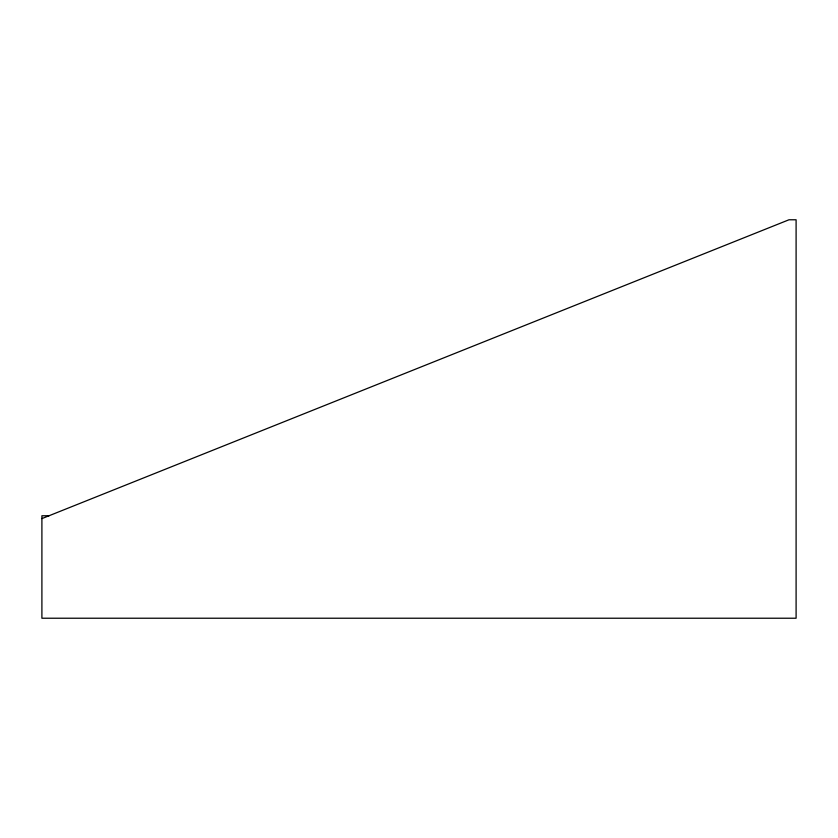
<?xml version="1.0" encoding="UTF-8"?>
<svg xmlns="http://www.w3.org/2000/svg" width="838" height="838" viewBox="0 0 838 838"><rect width="100%" height="100%" fill="white"/><g stroke="black" fill="none" stroke-linecap="round" stroke-linejoin="round"><path stroke-width="1.26" d="M41.9 518.607L788.987 219.776L796.1 219.776L796.1 618.224L41.9 618.224L41.9 515.768L49.013 515.768"/></g></svg>
